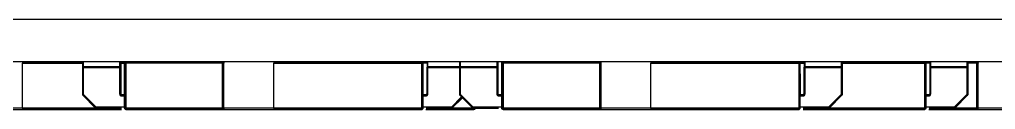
# Model space of a CAD drawing. Header units: millimetres. Extents: x 172 to 597, y 625 to 806.
# Drawn here: x 292.78 to 329.76, y 625.36 to 628.76 of the extents above; entities that cross this region are included whole.
import ezdxf

# ---------------------------------------------------------------- set-up
doc = ezdxf.new("R2010")
doc.units = ezdxf.units.MM

msp = doc.modelspace()

# ---------------------------------------------------------------- linework, layer by layer
at = {"color": 7, "linetype": 'Continuous', "lineweight": 25}
for p, q in [((520.623, 628.762), (175.961, 628.762)), ((520.623, 627.162), (175.961, 627.162)), ((295.164, 627.162), (295.164, 627.102)), ((295.175, 626.965), (295.175, 627.162)), ((296.614, 627.162), (296.614, 627.102)), ((296.614, 627.162), (296.614, 626.905)), ((296.813, 627.147), (300.474, 627.147)), ((302.414, 627.147), (308.014, 627.147)), ((308.049, 627.147), (308.05, 627.147)), ((308.214, 627.162), (308.214, 627.102)), ((308.226, 627.162), (308.226, 626.965)), ((309.463, 626.965), (309.463, 627.162)), ((310.901, 627.162), (310.901, 627.102)), ((310.901, 627.162), (310.901, 626.905)), ((311.101, 627.147), (314.762, 627.147)), ((316.701, 627.147), (322.301, 627.147)), ((322.337, 627.147), (322.337, 627.147)), ((322.502, 627.162), (322.502, 627.102)), ((322.513, 627.162), (322.513, 626.965)), ((323.952, 627.162), (323.952, 627.102)), ((327.099, 627.147), (327.1, 627.147)), ((327.264, 627.162), (327.264, 627.102)), ((327.276, 627.162), (327.276, 626.965)), ((328.714, 627.162), (328.714, 627.102)), ((292.889, 625.412), (292.889, 627.112)), ((295.164, 626.945), (295.175, 626.945)), ((295.164, 626.945), (295.164, 625.912)), ((295.175, 626.945), (295.204, 626.945)), ((295.175, 626.945), (295.175, 625.916)), ((296.574, 626.973), (295.204, 626.973)), ((296.574, 626.96), (295.204, 626.96)), ((295.204, 626.945), (296.574, 626.945)), ((295.204, 625.928), (295.204, 626.945)), ((296.574, 626.945), (296.574, 625.952)), ((296.574, 626.945), (296.602, 626.945)), ((296.602, 626.945), (296.614, 626.945)), ((296.602, 625.952), (296.602, 626.945)), ((296.614, 627.102), (296.614, 627.102)), ((296.614, 627.008), (296.614, 627.102)), ((296.614, 627.102), (296.614, 627.102)), ((296.614, 627.061), (296.614, 626.923)), ((296.614, 625.952), (296.614, 626.945)), ((296.614, 625.912), (296.614, 626.91)), ((296.614, 626.905), (296.614, 625.912)), ((296.614, 626.895), (296.614, 625.941)), ((296.764, 625.412), (296.764, 627.112)), ((296.778, 625.412), (296.778, 627.112)), ((300.474, 627.112), (296.813, 627.112)), ((296.813, 627.112), (296.813, 625.412)), ((300.474, 625.412), (300.474, 627.112)), ((300.509, 625.412), (300.509, 627.112)), ((302.414, 625.412), (302.414, 627.112)), ((302.414, 627.112), (308.014, 627.112)), ((308.014, 627.112), (308.014, 625.412)), ((308.049, 627.112), (308.049, 625.412)), ((308.064, 627.112), (308.064, 625.412)), ((308.065, 627.112), (308.064, 627.112)), ((308.065, 625.912), (308.065, 627.112)), ((308.214, 626.945), (308.226, 626.945)), ((308.214, 626.945), (308.214, 625.952)), ((308.226, 626.945), (308.226, 625.952)), ((308.226, 626.945), (308.254, 626.945)), ((308.254, 625.952), (308.254, 626.945)), ((309.451, 626.945), (309.463, 626.945)), ((309.451, 626.945), (309.451, 625.912)), ((309.463, 626.945), (309.463, 625.916)), ((309.463, 626.945), (309.491, 626.945)), ((310.861, 626.973), (309.491, 626.973)), ((310.861, 626.96), (309.491, 626.96)), ((309.491, 626.945), (310.861, 626.945)), ((309.491, 625.928), (309.491, 626.945)), ((310.861, 626.945), (310.861, 625.952)), ((310.861, 626.945), (310.889, 626.945)), ((310.889, 626.945), (310.901, 626.945)), ((310.889, 625.952), (310.889, 626.945)), ((310.901, 627.102), (310.901, 627.102)), ((310.901, 627.008), (310.901, 627.102)), ((310.901, 627.102), (310.901, 627.102)), ((310.901, 627.061), (310.901, 626.923)), ((310.901, 625.952), (310.901, 626.945)), ((310.901, 625.912), (310.901, 626.91)), ((310.901, 626.905), (310.901, 625.912)), ((310.901, 626.895), (310.901, 625.941)), ((311.051, 625.412), (311.051, 627.112)), ((311.066, 625.412), (311.066, 627.112)), ((314.762, 627.112), (311.101, 627.112)), ((311.101, 627.112), (311.101, 625.412)), ((314.762, 625.412), (314.762, 627.112)), ((314.797, 625.412), (314.797, 627.112)), ((316.701, 625.412), (316.701, 627.112)), ((316.701, 627.112), (322.301, 627.112)), ((322.301, 627.112), (322.301, 625.412)), ((322.337, 627.112), (322.337, 625.412)), ((322.351, 627.112), (322.351, 625.412)), ((322.352, 627.112), (322.351, 627.112)), ((322.352, 625.912), (322.352, 627.112)), ((322.502, 626.945), (322.513, 626.945)), ((322.502, 626.945), (322.502, 625.952)), ((322.513, 626.945), (322.542, 626.945)), ((322.513, 626.945), (322.513, 625.952)), ((323.912, 626.973), (322.542, 626.973)), ((323.912, 626.96), (322.542, 626.96)), ((322.542, 626.945), (323.912, 626.945)), ((322.542, 625.952), (322.542, 626.945)), ((323.912, 626.945), (323.94, 626.945)), ((323.912, 626.945), (323.912, 625.928)), ((323.94, 626.945), (323.952, 626.945)), ((323.94, 626.945), (323.94, 625.928)), ((323.952, 627.102), (323.952, 627.102)), ((323.952, 627.102), (323.952, 626.928)), ((323.952, 627.102), (323.952, 627.099)), ((323.952, 627.102), (323.952, 627.102)), ((323.952, 626.952), (323.952, 627.078)), ((323.952, 625.928), (323.952, 626.945)), ((323.952, 626.945), (323.952, 625.912)), ((323.952, 626.928), (323.952, 625.928)), ((323.952, 625.912), (323.952, 626.895)), ((327.064, 627.112), (327.064, 625.412)), ((327.099, 627.112), (327.099, 625.412)), ((327.114, 627.112), (327.114, 625.412)), ((327.115, 627.112), (327.114, 627.112)), ((327.115, 625.912), (327.115, 627.112)), ((327.264, 626.945), (327.276, 626.945)), ((327.264, 626.945), (327.264, 625.952)), ((327.276, 626.945), (327.276, 625.952)), ((327.276, 626.945), (327.304, 626.945)), ((328.674, 626.973), (327.304, 626.973)), ((328.674, 626.96), (327.304, 626.96)), ((327.304, 626.945), (328.674, 626.945)), ((327.304, 625.952), (327.304, 626.945)), ((328.674, 626.945), (328.702, 626.945)), ((328.674, 626.945), (328.674, 625.928)), ((328.702, 626.945), (328.714, 626.945)), ((328.702, 626.945), (328.702, 625.928)), ((328.714, 627.102), (328.714, 627.102)), ((328.714, 627.102), (328.714, 626.928)), ((328.714, 627.102), (328.714, 627.099)), ((328.714, 627.102), (328.714, 627.102)), ((328.714, 626.952), (328.714, 627.078)), ((328.714, 625.928), (328.714, 626.945)), ((328.714, 626.945), (328.714, 625.912)), ((328.714, 626.928), (328.714, 625.928)), ((328.714, 625.912), (328.714, 626.895)), ((329.049, 625.412), (329.049, 627.112)), ((329.084, 625.412), (329.084, 627.112)), ((308.064, 626.712), (308.064, 626.712)), ((308.064, 625.412), (308.064, 626.712)), ((308.064, 626.712), (308.064, 625.912)), ((322.352, 626.712), (322.352, 626.712)), ((322.352, 625.412), (322.352, 626.712)), ((322.352, 626.712), (322.352, 625.912)), ((327.114, 626.712), (327.114, 626.712)), ((327.114, 625.412), (327.114, 626.712)), ((327.114, 626.712), (327.114, 625.912)), ((295.164, 625.912), (295.664, 625.412)), ((295.669, 625.423), (295.175, 625.916)), ((295.68, 625.452), (295.204, 625.928)), ((296.574, 625.952), (296.602, 625.952)), ((296.602, 625.952), (296.614, 625.952)), ((296.614, 625.952), (296.614, 625.952)), ((296.625, 625.923), (296.625, 625.923)), ((296.764, 625.912), (296.654, 625.912)), ((308.174, 625.912), (308.064, 625.912)), ((308.174, 625.912), (308.174, 625.912)), ((308.214, 625.952), (308.226, 625.952)), ((308.226, 625.952), (308.254, 625.952)), ((309.164, 625.412), (309.558, 625.805)), ((309.558, 625.805), (309.164, 625.412)), ((309.176, 625.423), (309.558, 625.805)), ((309.558, 625.805), (309.176, 625.423)), ((309.451, 625.912), (309.951, 625.412)), ((309.956, 625.423), (309.463, 625.916)), ((309.968, 625.452), (309.491, 625.928)), ((310.861, 625.952), (310.889, 625.952)), ((310.889, 625.952), (310.901, 625.952)), ((310.901, 625.952), (310.901, 625.952)), ((310.913, 625.923), (310.913, 625.923)), ((311.051, 625.912), (310.941, 625.912)), ((322.462, 625.912), (322.352, 625.912)), ((322.462, 625.912), (322.462, 625.912)), ((322.502, 625.952), (322.513, 625.952)), ((322.513, 625.952), (322.542, 625.952)), ((323.912, 625.928), (323.435, 625.452)), ((323.452, 625.412), (323.952, 625.912)), ((323.952, 625.912), (323.452, 625.412)), ((323.932, 625.908), (323.455, 625.432)), ((323.463, 625.423), (323.94, 625.9)), ((323.94, 625.9), (323.463, 625.423)), ((323.94, 625.928), (323.912, 625.928)), ((323.952, 625.928), (323.94, 625.928)), ((323.94, 625.9), (323.94, 625.9)), ((323.949, 625.913), (323.949, 625.913)), ((323.952, 625.928), (323.952, 625.928)), ((323.952, 625.912), (323.952, 625.912)), ((327.224, 625.912), (327.114, 625.912)), ((327.224, 625.912), (327.224, 625.912)), ((327.264, 625.952), (327.276, 625.952)), ((327.276, 625.952), (327.304, 625.952)), ((328.674, 625.928), (328.198, 625.452)), ((328.214, 625.412), (328.714, 625.912)), ((328.714, 625.912), (328.214, 625.412)), ((328.694, 625.908), (328.218, 625.432)), ((328.226, 625.423), (328.702, 625.9)), ((328.702, 625.9), (328.226, 625.423)), ((328.702, 625.928), (328.674, 625.928)), ((328.714, 625.928), (328.702, 625.928)), ((328.702, 625.9), (328.702, 625.9)), ((328.711, 625.913), (328.711, 625.913)), ((328.714, 625.928), (328.714, 625.928)), ((328.714, 625.912), (328.714, 625.912)), ((292.889, 625.362), (296.648, 625.362)), ((295.664, 625.412), (296.638, 625.412)), ((300.474, 625.412), (296.813, 625.412)), ((296.813, 625.376), (300.474, 625.376)), ((296.813, 625.362), (300.474, 625.362)), ((308.014, 625.412), (302.414, 625.412)), ((308.014, 625.376), (302.414, 625.376)), ((302.414, 625.362), (308.014, 625.362)), ((308.18, 625.362), (309.999, 625.362)), ((308.189, 625.412), (309.148, 625.412)), ((309.148, 625.412), (309.148, 625.412)), ((309.148, 625.412), (309.164, 625.412)), ((309.163, 625.415), (309.163, 625.415)), ((309.164, 625.412), (309.163, 625.415)), ((309.164, 625.412), (309.164, 625.412)), ((309.176, 625.423), (309.176, 625.423)), ((309.951, 625.412), (310.926, 625.412)), ((314.762, 625.412), (311.101, 625.412)), ((311.101, 625.376), (314.762, 625.376)), ((311.101, 625.362), (314.762, 625.362)), ((322.301, 625.412), (316.701, 625.412)), ((322.301, 625.376), (316.701, 625.376)), ((316.701, 625.362), (322.301, 625.362)), ((322.467, 625.362), (327.064, 625.362)), ((322.477, 625.412), (323.435, 625.412)), ((323.435, 625.412), (323.435, 625.412)), ((323.435, 625.412), (323.452, 625.412)), ((323.45, 625.415), (323.45, 625.415)), ((323.452, 625.412), (323.451, 625.415)), ((323.452, 625.412), (323.452, 625.412)), ((323.463, 625.423), (323.463, 625.423)), ((327.23, 625.362), (329.049, 625.362)), ((327.239, 625.412), (328.198, 625.412)), ((328.198, 625.412), (328.198, 625.412)), ((328.198, 625.412), (328.214, 625.412)), ((328.213, 625.415), (328.213, 625.415)), ((328.214, 625.412), (328.213, 625.415)), ((328.214, 625.412), (328.214, 625.412)), ((328.226, 625.423), (328.226, 625.423))]:
    msp.add_line(p, q, dxfattribs=at)
at = {"color": 8, "linetype": 'Continuous', "lineweight": 25}
for p, q in [((292.889, 627.147), (295.164, 627.147)), ((295.204, 626.973), (295.204, 627.162)), ((296.574, 627.162), (296.574, 626.973)), ((296.602, 626.965), (296.602, 627.162)), ((296.614, 626.945), (296.614, 627.162)), ((296.614, 627.102), (296.614, 627.162)), ((296.614, 627.147), (296.778, 627.147)), ((308.049, 627.147), (308.214, 627.147)), ((308.254, 626.973), (308.254, 627.162)), ((309.491, 626.973), (309.491, 627.162)), ((310.861, 627.162), (310.861, 626.973)), ((310.889, 626.965), (310.889, 627.162)), ((310.901, 626.945), (310.901, 627.162)), ((310.901, 627.102), (310.901, 627.162)), ((322.337, 627.147), (322.502, 627.147)), ((322.542, 626.973), (322.542, 627.162)), ((323.912, 627.162), (323.912, 626.973)), ((323.94, 627.162), (323.94, 626.965)), ((323.952, 626.945), (323.952, 627.162)), ((323.952, 627.102), (323.952, 627.162)), ((323.952, 627.162), (323.952, 626.945)), ((323.952, 627.147), (327.064, 627.147)), ((327.099, 627.147), (327.264, 627.147)), ((327.304, 626.973), (327.304, 627.162)), ((328.674, 627.162), (328.674, 626.973)), ((328.702, 627.162), (328.702, 626.965)), ((328.714, 626.945), (328.714, 627.162)), ((328.714, 627.102), (328.714, 627.162)), ((328.714, 627.162), (328.714, 626.945)), ((328.714, 627.147), (329.049, 627.147)), ((292.889, 627.112), (295.164, 627.112)), ((296.614, 627.112), (296.764, 627.112)), ((308.214, 627.112), (308.065, 627.112)), ((309.463, 626.973), (308.254, 626.973)), ((309.463, 626.96), (308.254, 626.96)), ((308.254, 626.945), (309.451, 626.945)), ((322.352, 627.112), (322.502, 627.112)), ((323.952, 627.112), (327.064, 627.112)), ((323.952, 627.102), (323.952, 627.102)), ((323.952, 626.895), (323.952, 626.895)), ((327.264, 627.112), (327.115, 627.112)), ((329.049, 627.112), (328.714, 627.112)), ((328.714, 627.102), (328.714, 627.102)), ((328.714, 627.099), (328.714, 627.102)), ((328.714, 626.895), (328.714, 626.895)), ((296.764, 625.9), (296.654, 625.9)), ((296.654, 625.872), (296.764, 625.872)), ((308.174, 625.9), (308.064, 625.9)), ((308.064, 625.872), (308.174, 625.872)), ((309.529, 625.833), (309.148, 625.452)), ((309.549, 625.813), (309.168, 625.432)), ((311.051, 625.9), (310.941, 625.9)), ((310.941, 625.872), (311.051, 625.872)), ((322.462, 625.9), (322.352, 625.9)), ((322.352, 625.872), (322.462, 625.872)), ((327.224, 625.9), (327.114, 625.9)), ((327.114, 625.872), (327.224, 625.872)), ((295.663, 625.412), (292.889, 625.412)), ((296.643, 625.376), (292.889, 625.376)), ((295.669, 625.423), (296.639, 625.423)), ((296.764, 625.452), (295.68, 625.452)), ((309.148, 625.452), (308.064, 625.452)), ((308.185, 625.376), (309.999, 625.376)), ((309.148, 625.423), (308.189, 625.423)), ((309.951, 625.412), (309.165, 625.412)), ((309.956, 625.423), (310.926, 625.423)), ((311.051, 625.452), (309.968, 625.452)), ((323.435, 625.452), (322.352, 625.452)), ((327.064, 625.376), (322.472, 625.376)), ((323.435, 625.423), (322.476, 625.423)), ((327.064, 625.412), (323.452, 625.412)), ((328.198, 625.452), (327.114, 625.452)), ((327.235, 625.376), (329.049, 625.376)), ((328.198, 625.423), (327.239, 625.423)), ((329.049, 625.412), (328.215, 625.412))]:
    msp.add_line(p, q, dxfattribs=at)
at = {"color": 7, "linetype": 'Continuous', "lineweight": 25, "flags": 128}
for points in [[(296.813, 627.112), (296.809, 627.116), (296.805, 627.12), (296.801, 627.124), (296.797, 627.128), (296.794, 627.132), (296.79, 627.135), (296.787, 627.138), (296.785, 627.141)], [(308.014, 627.112), (308.018, 627.116), (308.022, 627.12), (308.026, 627.124), (308.03, 627.128), (308.034, 627.132), (308.037, 627.135), (308.04, 627.138), (308.043, 627.141)], [(311.101, 627.112), (311.097, 627.116), (311.093, 627.12), (311.089, 627.124), (311.085, 627.128), (311.081, 627.132), (311.078, 627.135), (311.075, 627.138), (311.072, 627.141)], [(322.301, 627.112), (322.306, 627.116), (322.31, 627.12), (322.314, 627.124), (322.318, 627.128), (322.321, 627.132), (322.325, 627.135), (322.328, 627.138), (322.33, 627.141)], [(327.064, 627.112), (327.068, 627.116), (327.072, 627.12), (327.076, 627.124), (327.08, 627.128), (327.084, 627.132), (327.087, 627.135), (327.09, 627.138), (327.093, 627.141)], [(295.204, 626.96), (295.204, 626.962), (295.204, 626.964), (295.204, 626.966), (295.204, 626.967), (295.204, 626.969), (295.204, 626.97), (295.204, 626.972), (295.204, 626.973)], [(295.204, 626.945), (295.204, 626.947), (295.204, 626.949), (295.204, 626.951), (295.204, 626.953), (295.204, 626.955), (295.204, 626.957), (295.204, 626.959), (295.204, 626.96)], [(296.574, 626.973), (296.574, 626.972), (296.574, 626.97), (296.574, 626.969), (296.574, 626.967), (296.574, 626.966), (296.574, 626.964), (296.574, 626.962), (296.574, 626.96)], [(296.574, 626.96), (296.574, 626.959), (296.574, 626.957), (296.574, 626.955), (296.574, 626.953), (296.574, 626.951), (296.574, 626.949), (296.574, 626.947), (296.574, 626.945)], [(296.614, 626.923), (296.614, 626.922), (296.614, 626.92), (296.614, 626.919), (296.614, 626.917), (296.614, 626.916), (296.614, 626.914), (296.614, 626.912), (296.614, 626.91)], [(296.614, 626.91), (296.614, 626.909), (296.614, 626.907), (296.614, 626.905), (296.614, 626.903), (296.614, 626.901), (296.614, 626.899), (296.614, 626.897), (296.614, 626.895)], [(300.524, 625.412), (300.524, 626.364), (300.524, 627.112)], [(308.254, 626.96), (308.254, 626.962), (308.254, 626.964), (308.254, 626.966), (308.254, 626.967), (308.254, 626.969), (308.254, 626.97), (308.254, 626.972), (308.254, 626.973)], [(308.254, 626.945), (308.254, 626.947), (308.254, 626.949), (308.254, 626.951), (308.254, 626.953), (308.254, 626.955), (308.254, 626.957), (308.254, 626.959), (308.254, 626.96)], [(309.491, 626.96), (309.491, 626.962), (309.491, 626.964), (309.491, 626.966), (309.491, 626.967), (309.491, 626.969), (309.491, 626.97), (309.491, 626.972), (309.491, 626.973)], [(309.491, 626.945), (309.491, 626.947), (309.491, 626.949), (309.491, 626.951), (309.491, 626.953), (309.491, 626.955), (309.491, 626.957), (309.491, 626.959), (309.491, 626.96)], [(310.861, 626.973), (310.861, 626.972), (310.861, 626.97), (310.861, 626.969), (310.861, 626.967), (310.861, 626.966), (310.861, 626.964), (310.861, 626.962), (310.861, 626.96)], [(310.861, 626.96), (310.861, 626.959), (310.861, 626.957), (310.861, 626.955), (310.861, 626.953), (310.861, 626.951), (310.861, 626.949), (310.861, 626.947), (310.861, 626.945)], [(310.901, 626.923), (310.901, 626.922), (310.901, 626.92), (310.901, 626.919), (310.901, 626.917), (310.901, 626.916), (310.901, 626.914), (310.901, 626.912), (310.901, 626.91)], [(310.901, 626.91), (310.901, 626.909), (310.901, 626.907), (310.901, 626.905), (310.901, 626.903), (310.901, 626.901), (310.901, 626.899), (310.901, 626.897), (310.901, 626.895)], [(314.812, 625.412), (314.812, 626.364), (314.812, 627.112)], [(322.542, 626.96), (322.542, 626.962), (322.542, 626.964), (322.542, 626.966), (322.542, 626.967), (322.542, 626.969), (322.542, 626.97), (322.542, 626.972), (322.542, 626.973)], [(322.542, 626.945), (322.542, 626.947), (322.542, 626.949), (322.542, 626.951), (322.542, 626.953), (322.542, 626.955), (322.542, 626.957), (322.542, 626.959), (322.542, 626.96)], [(323.912, 626.973), (323.912, 626.972), (323.912, 626.97), (323.912, 626.969), (323.912, 626.967), (323.912, 626.966), (323.912, 626.964), (323.912, 626.962), (323.912, 626.96)], [(323.912, 626.96), (323.912, 626.959), (323.912, 626.957), (323.912, 626.955), (323.912, 626.953), (323.912, 626.951), (323.912, 626.949), (323.912, 626.947), (323.912, 626.945)], [(323.952, 626.895), (323.952, 626.903), (323.952, 626.911), (323.952, 626.918), (323.952, 626.926), (323.952, 626.933), (323.952, 626.94), (323.952, 626.946), (323.952, 626.952)], [(327.304, 626.96), (327.304, 626.962), (327.304, 626.964), (327.304, 626.966), (327.304, 626.967), (327.304, 626.969), (327.304, 626.97), (327.304, 626.972), (327.304, 626.973)], [(327.304, 626.945), (327.304, 626.947), (327.304, 626.949), (327.304, 626.951), (327.304, 626.953), (327.304, 626.955), (327.304, 626.957), (327.304, 626.959), (327.304, 626.96)], [(328.674, 626.973), (328.674, 626.972), (328.674, 626.97), (328.674, 626.969), (328.674, 626.967), (328.674, 626.966), (328.674, 626.964), (328.674, 626.962), (328.674, 626.96)], [(328.674, 626.96), (328.674, 626.959), (328.674, 626.957), (328.674, 626.955), (328.674, 626.953), (328.674, 626.951), (328.674, 626.949), (328.674, 626.947), (328.674, 626.945)], [(328.714, 626.895), (328.714, 626.903), (328.714, 626.911), (328.714, 626.918), (328.714, 626.926), (328.714, 626.933), (328.714, 626.94), (328.714, 626.946), (328.714, 626.952)], [(329.099, 625.412), (329.099, 626.364), (329.099, 627.112)], [(296.654, 625.9), (296.654, 625.897), (296.654, 625.894), (296.654, 625.891), (296.654, 625.887), (296.654, 625.883), (296.654, 625.879), (296.654, 625.876), (296.654, 625.872)], [(308.174, 625.872), (308.174, 625.876), (308.174, 625.879), (308.174, 625.883), (308.174, 625.887), (308.174, 625.891), (308.174, 625.894), (308.174, 625.897), (308.174, 625.9)], [(310.941, 625.9), (310.941, 625.897), (310.941, 625.894), (310.941, 625.891), (310.941, 625.887), (310.941, 625.883), (310.941, 625.879), (310.941, 625.876), (310.941, 625.872)], [(322.462, 625.872), (322.462, 625.876), (322.462, 625.879), (322.462, 625.883), (322.462, 625.887), (322.462, 625.891), (322.462, 625.894), (322.462, 625.897), (322.462, 625.9)], [(323.912, 625.928), (323.914, 625.925), (323.917, 625.923), (323.92, 625.92), (323.922, 625.917), (323.925, 625.915), (323.927, 625.913), (323.93, 625.91), (323.932, 625.908)], [(323.932, 625.908), (323.933, 625.906), (323.935, 625.905), (323.937, 625.903), (323.938, 625.902), (323.939, 625.901), (323.939, 625.9), (323.94, 625.9), (323.94, 625.9)], [(327.224, 625.872), (327.224, 625.876), (327.224, 625.879), (327.224, 625.883), (327.224, 625.887), (327.224, 625.891), (327.224, 625.894), (327.224, 625.897), (327.224, 625.9)], [(328.674, 625.928), (328.677, 625.925), (328.68, 625.923), (328.682, 625.92), (328.685, 625.917), (328.687, 625.915), (328.69, 625.913), (328.692, 625.91), (328.694, 625.908)], [(328.694, 625.908), (328.696, 625.906), (328.698, 625.905), (328.699, 625.903), (328.7, 625.902), (328.701, 625.901), (328.702, 625.9), (328.702, 625.9), (328.702, 625.9)], [(309.168, 625.432), (309.165, 625.434), (309.163, 625.436), (309.161, 625.438), (309.158, 625.441), (309.156, 625.443), (309.153, 625.446), (309.15, 625.449), (309.148, 625.452)], [(309.148, 625.452), (309.15, 625.447), (309.152, 625.442), (309.154, 625.437), (309.155, 625.433), (309.157, 625.429), (309.159, 625.425), (309.16, 625.422), (309.161, 625.419)], [(309.148, 625.452), (309.148, 625.448), (309.148, 625.444), (309.148, 625.44), (309.148, 625.436), (309.148, 625.433), (309.148, 625.429), (309.148, 625.426), (309.148, 625.423)], [(309.148, 625.423), (309.148, 625.422), (309.148, 625.421), (309.148, 625.42), (309.148, 625.419), (309.148, 625.418), (309.148, 625.417), (309.148, 625.417), (309.148, 625.416)], [(309.173, 625.426), (309.172, 625.427), (309.172, 625.427), (309.171, 625.428), (309.17, 625.429), (309.17, 625.429), (309.169, 625.43), (309.168, 625.431), (309.168, 625.432)], [(323.455, 625.432), (323.453, 625.434), (323.451, 625.436), (323.448, 625.438), (323.446, 625.441), (323.443, 625.443), (323.441, 625.446), (323.438, 625.449), (323.435, 625.452)], [(323.435, 625.452), (323.437, 625.447), (323.439, 625.442), (323.441, 625.437), (323.443, 625.433), (323.445, 625.429), (323.446, 625.425), (323.447, 625.422), (323.449, 625.419)], [(323.435, 625.452), (323.435, 625.448), (323.435, 625.444), (323.435, 625.44), (323.435, 625.436), (323.435, 625.433), (323.435, 625.429), (323.435, 625.426), (323.435, 625.423)], [(323.435, 625.423), (323.435, 625.422), (323.435, 625.421), (323.435, 625.42), (323.435, 625.419), (323.435, 625.418), (323.435, 625.417), (323.435, 625.417), (323.435, 625.416)], [(323.46, 625.426), (323.46, 625.427), (323.459, 625.427), (323.459, 625.428), (323.458, 625.429), (323.457, 625.429), (323.457, 625.43), (323.456, 625.431), (323.455, 625.432)], [(328.218, 625.432), (328.215, 625.434), (328.213, 625.436), (328.211, 625.438), (328.208, 625.441), (328.206, 625.443), (328.203, 625.446), (328.2, 625.449), (328.198, 625.452)], [(328.198, 625.452), (328.2, 625.447), (328.202, 625.442), (328.204, 625.437), (328.205, 625.433), (328.207, 625.429), (328.209, 625.425), (328.21, 625.422), (328.211, 625.419)], [(328.198, 625.452), (328.198, 625.448), (328.198, 625.444), (328.198, 625.44), (328.198, 625.436), (328.198, 625.433), (328.198, 625.429), (328.198, 625.426), (328.198, 625.423)], [(328.198, 625.423), (328.198, 625.422), (328.198, 625.421), (328.198, 625.42), (328.198, 625.419), (328.198, 625.418), (328.198, 625.417), (328.198, 625.417), (328.198, 625.416)], [(328.223, 625.426), (328.222, 625.427), (328.222, 625.427), (328.221, 625.428), (328.22, 625.429), (328.22, 625.429), (328.219, 625.43), (328.218, 625.431), (328.218, 625.432)]]:
    msp.add_lwpolyline(points, dxfattribs=at)
at = {"color": 8, "linetype": 'Continuous', "lineweight": 25, "flags": 128}
for points in [[(323.952, 627.098), (323.952, 627.098), (323.952, 627.102)], [(323.952, 627.078), (323.952, 627.075), (323.952, 627.075)], [(323.952, 626.948), (323.952, 626.949), (323.952, 626.952)], [(328.714, 627.098), (328.714, 627.098), (328.714, 627.102)], [(328.714, 627.078), (328.714, 627.075), (328.714, 627.075)], [(328.714, 626.948), (328.714, 626.949), (328.714, 626.952)]]:
    msp.add_lwpolyline(points, dxfattribs=at)
at = {"color": 7, "linetype": 'Continuous', "lineweight": 25}
for centre, radius, start, end in [((296.825, 627.1), 0.0572, 134.5101, 167.9429), ((302.814, 633.172), 8.528, 224.9463, 225.0079), ((296.825, 627.1), 0.0572, 102.0479, 135.4944), ((300.475, 627.081), 0.0659, 64.7745, 90.4684), ((300.486, 627.143), 0.0174, 351.691, 51.8998), ((300.42, 627.143), 0.0823, 337.3976, 357.8999), ((308.002, 627.1), 0.0573, 44.5098, 77.9376), ((308.003, 627.1), 0.0572, 12.0531, 45.4946), ((311.112, 627.1), 0.0572, 134.5101, 167.9429), ((317.102, 633.172), 8.528, 224.9463, 225.0079), ((311.113, 627.1), 0.0572, 102.0479, 135.4944), ((314.762, 627.081), 0.0659, 64.7745, 90.4684), ((314.773, 627.143), 0.0174, 351.691, 51.8998), ((314.708, 627.143), 0.0823, 337.3976, 357.8999), ((322.289, 627.1), 0.0573, 44.5098, 77.9376), ((322.29, 627.1), 0.0572, 12.0531, 45.4946), ((327.052, 627.1), 0.0573, 44.5098, 77.9376), ((327.053, 627.1), 0.0572, 12.0531, 45.4946), ((329.05, 627.081), 0.0659, 64.7745, 90.4684), ((329.061, 627.143), 0.0174, 351.691, 51.8998), ((328.995, 627.143), 0.0823, 337.3976, 357.8999), ((295.189, 626.944), 0.025, 122.0784, 177.2146), ((295.203, 626.924), 0.0495, 88.9984, 123.6531), ((296.575, 626.924), 0.0495, 56.3519, 90.9999), ((296.589, 626.944), 0.0251, 2.8088, 57.9289), ((308.239, 626.944), 0.025, 122.0784, 177.2146), ((308.253, 626.924), 0.0495, 88.9984, 123.6531), ((309.476, 626.944), 0.025, 122.0784, 177.2146), ((309.49, 626.924), 0.0495, 88.9984, 123.6531), ((310.862, 626.924), 0.0495, 56.3519, 90.9999), ((310.876, 626.944), 0.0251, 2.8088, 57.9289), ((322.527, 626.944), 0.025, 122.0784, 177.2146), ((322.541, 626.924), 0.0495, 88.9984, 123.6531), ((323.912, 626.924), 0.0495, 56.3519, 90.9999), ((323.927, 626.944), 0.0251, 2.8088, 57.9289), ((304.668, 627.082), 19.284, 359.99, 0.0596), ((327.289, 626.944), 0.025, 122.0784, 177.2146), ((327.303, 626.924), 0.0495, 88.9984, 123.6531), ((328.675, 626.924), 0.0495, 56.3519, 90.9999), ((328.689, 626.944), 0.0251, 2.8088, 57.9289), ((309.43, 627.082), 19.284, 359.99, 0.0596), ((296.654, 625.952), 0.08, 180, 270), ((296.654, 625.952), 0.04, 180, 225), ((296.654, 625.952), 0.04, 180, 225), ((296.654, 625.952), 0.04, 225, 270), ((296.654, 625.952), 0.04, 225, 270), ((306.296, 625.902), 9.642, 179.9404, 180.01), ((308.174, 625.952), 0.08, 270, 0), ((308.174, 625.952), 0.04, 270, 315), ((317.816, 625.902), 9.642, 179.9404, 180.01), ((308.174, 625.952), 0.04, 315, 0), ((310.941, 625.952), 0.08, 180, 270), ((310.941, 625.952), 0.04, 180, 225), ((310.941, 625.952), 0.04, 180, 225), ((310.941, 625.952), 0.04, 225, 270), ((310.941, 625.952), 0.04, 225, 270), ((320.583, 625.902), 9.642, 179.9404, 180.01), ((322.462, 625.952), 0.08, 270, 0), ((322.462, 625.952), 0.04, 270, 315), ((332.104, 625.902), 9.642, 179.9404, 180.01), ((322.462, 625.952), 0.04, 315, 0), ((323.912, 625.928), 0.04, 315, 337.5), ((323.912, 625.928), 0.04, 315, 337.5), ((323.912, 625.928), 0.04, 337.5, 0), ((323.912, 625.928), 0.04, 337.5, 0), ((327.224, 625.952), 0.08, 270, 0), ((327.224, 625.952), 0.04, 270, 315), ((336.866, 625.902), 9.642, 179.9404, 180.01), ((327.224, 625.952), 0.04, 315, 0), ((328.674, 625.928), 0.04, 315, 337.5), ((328.674, 625.928), 0.04, 315, 337.5), ((328.674, 625.928), 0.04, 337.5, 0), ((328.674, 625.928), 0.04, 337.5, 0), ((296.797, 625.414), 0.0339, 184.4034, 247.9953), ((296.801, 625.38), 0.0167, 171.5281, 233.1122), ((296.866, 625.38), 0.0813, 156.8233, 177.7827), ((296.813, 625.441), 0.0651, 244.1889, 270.4772), ((300.475, 625.443), 0.0659, 269.5316, 295.2255), ((300.42, 625.38), 0.0825, 2.1142, 22.6812), ((300.486, 625.381), 0.0174, 308.1093, 8.3068), ((308.014, 625.441), 0.0651, 269.5238, 295.8081), ((307.961, 625.38), 0.0817, 2.2627, 23.3367), ((308.026, 625.38), 0.0167, 306.9008, 8.5022), ((308.03, 625.414), 0.034, 292.0013, 355.5733), ((309.144, 625.461), 0.0449, 274.8087, 292.5479), ((311.271, 625.415), 2.123, 179.9865, 180.1005), ((309.148, 625.452), 0.04, 270, 292.5), ((309.148, 625.452), 0.04, 270, 292.5), ((309.144, 625.461), 0.0449, 292.4523, 310.1906), ((311.75, 626.491), 2.802, 202.4882, 202.5868), ((309.148, 625.452), 0.04, 292.5, 315), ((309.148, 625.452), 0.04, 292.5, 315), ((311.3, 627.553), 3.008, 224.9905, 225.071), ((310, 625.443), 0.0659, 269.5316, 295.2255), ((309.945, 625.38), 0.0825, 2.1142, 22.6812), ((310.011, 625.381), 0.0174, 308.1093, 8.3068), ((311.085, 625.414), 0.0339, 184.4034, 247.9953), ((311.153, 625.38), 0.0813, 156.8233, 177.7827), ((311.1, 625.441), 0.0651, 244.1889, 270.4772), ((311.089, 625.38), 0.0167, 171.5281, 233.1122), ((314.762, 625.443), 0.0659, 269.5316, 295.2255), ((314.708, 625.38), 0.0825, 2.1142, 22.6812), ((314.773, 625.381), 0.0174, 308.1093, 8.3068), ((322.302, 625.441), 0.0651, 269.5238, 295.8081), ((322.249, 625.38), 0.0817, 2.2627, 23.3367), ((322.314, 625.38), 0.0167, 306.9008, 8.5022), ((322.317, 625.414), 0.034, 292.0013, 355.5733), ((323.431, 625.461), 0.0449, 274.8087, 292.5479), ((325.558, 625.415), 2.123, 179.9865, 180.1005), ((323.435, 625.452), 0.04, 270, 292.5), ((323.435, 625.452), 0.04, 270, 292.5), ((323.431, 625.461), 0.0449, 292.4523, 310.1906), ((326.038, 626.491), 2.802, 202.4882, 202.5868), ((323.435, 625.452), 0.04, 292.5, 315), ((323.435, 625.452), 0.04, 292.5, 315), ((325.588, 627.553), 3.008, 224.9905, 225.071), ((327.064, 625.441), 0.0651, 269.5238, 295.8081), ((327.011, 625.38), 0.0817, 2.2627, 23.3367), ((327.076, 625.38), 0.0167, 306.9008, 8.5022), ((327.08, 625.414), 0.034, 292.0013, 355.5733), ((328.194, 625.461), 0.0449, 274.8087, 292.5479), ((330.321, 625.415), 2.123, 179.9865, 180.1005), ((328.198, 625.452), 0.04, 270, 292.5), ((328.198, 625.452), 0.04, 270, 292.5), ((328.194, 625.461), 0.0449, 292.4523, 310.1906), ((330.8, 626.491), 2.802, 202.4882, 202.5868), ((328.198, 625.452), 0.04, 292.5, 315), ((328.198, 625.452), 0.04, 292.5, 315), ((330.35, 627.553), 3.008, 224.9905, 225.071), ((329.05, 625.443), 0.0659, 269.5316, 295.2255), ((328.995, 625.38), 0.0825, 2.1142, 22.6812), ((329.061, 625.381), 0.0174, 308.1093, 8.3068)]:
    msp.add_arc(centre, radius, start, end, dxfattribs=at)
for points in [[(292.889, 627.147), (292.889, 627.145), (292.889, 627.14), (292.889, 627.131), (292.889, 627.121), (292.889, 627.115), (292.889, 627.112)], [(296.764, 627.112), (296.764, 627.115), (296.764, 627.121), (296.767, 627.131), (296.772, 627.14), (296.776, 627.145), (296.778, 627.147)], [(296.813, 627.147), (296.813, 627.145), (296.813, 627.14), (296.813, 627.131), (296.813, 627.121), (296.813, 627.115), (296.813, 627.112)], [(300.474, 627.112), (300.474, 627.115), (300.474, 627.121), (300.474, 627.131), (300.474, 627.139), (300.474, 627.144), (300.474, 627.147)], [(300.496, 627.156), (300.5, 627.154), (300.508, 627.149), (300.517, 627.138), (300.523, 627.126), (300.524, 627.116), (300.524, 627.112)], [(302.414, 627.147), (302.414, 627.145), (302.414, 627.14), (302.414, 627.131), (302.414, 627.121), (302.414, 627.115), (302.414, 627.112)], [(308.014, 627.112), (308.014, 627.115), (308.014, 627.121), (308.014, 627.131), (308.014, 627.14), (308.014, 627.145), (308.014, 627.147)], [(308.049, 627.147), (308.051, 627.145), (308.056, 627.14), (308.06, 627.131), (308.063, 627.121), (308.064, 627.115), (308.064, 627.112)], [(308.065, 627.112), (308.064, 627.115), (308.064, 627.121), (308.061, 627.131), (308.056, 627.14), (308.052, 627.145), (308.05, 627.147)], [(311.051, 627.112), (311.051, 627.115), (311.052, 627.121), (311.055, 627.131), (311.059, 627.14), (311.063, 627.145), (311.066, 627.147)], [(311.101, 627.147), (311.101, 627.145), (311.101, 627.14), (311.101, 627.131), (311.101, 627.121), (311.101, 627.115), (311.101, 627.112)], [(314.762, 627.112), (314.762, 627.115), (314.762, 627.121), (314.762, 627.131), (314.762, 627.139), (314.762, 627.144), (314.762, 627.147)], [(314.784, 627.156), (314.788, 627.154), (314.796, 627.149), (314.805, 627.138), (314.811, 627.126), (314.811, 627.116), (314.812, 627.112)], [(316.701, 627.147), (316.701, 627.145), (316.701, 627.14), (316.701, 627.131), (316.701, 627.121), (316.701, 627.115), (316.701, 627.112)], [(322.301, 627.112), (322.301, 627.115), (322.301, 627.121), (322.301, 627.131), (322.301, 627.14), (322.301, 627.145), (322.301, 627.147)], [(322.337, 627.147), (322.339, 627.145), (322.343, 627.14), (322.348, 627.131), (322.351, 627.121), (322.351, 627.115), (322.351, 627.112)], [(322.352, 627.112), (322.352, 627.115), (322.351, 627.121), (322.348, 627.131), (322.344, 627.14), (322.34, 627.145), (322.337, 627.147)], [(327.064, 627.112), (327.064, 627.115), (327.064, 627.121), (327.064, 627.131), (327.064, 627.14), (327.064, 627.145), (327.064, 627.147)], [(327.099, 627.147), (327.101, 627.145), (327.106, 627.14), (327.11, 627.131), (327.113, 627.121), (327.114, 627.115), (327.114, 627.112)], [(327.115, 627.112), (327.114, 627.115), (327.114, 627.121), (327.111, 627.131), (327.106, 627.14), (327.102, 627.145), (327.1, 627.147)], [(329.049, 627.112), (329.049, 627.115), (329.049, 627.121), (329.049, 627.131), (329.049, 627.139), (329.049, 627.144), (329.049, 627.147)], [(329.071, 627.156), (329.075, 627.154), (329.083, 627.149), (329.092, 627.138), (329.098, 627.126), (329.099, 627.116), (329.099, 627.112)], [(292.889, 625.412), (292.889, 625.408), (292.889, 625.402), (292.889, 625.392), (292.889, 625.384), (292.889, 625.379), (292.889, 625.376)], [(292.889, 625.376), (292.889, 625.374), (292.889, 625.37), (292.889, 625.365), (292.889, 625.362), (292.889, 625.362), (292.889, 625.362)], [(296.764, 625.412), (296.764, 625.412), (296.764, 625.412), (296.767, 625.412), (296.772, 625.412), (296.776, 625.412), (296.778, 625.412)], [(296.778, 625.376), (296.776, 625.379), (296.772, 625.384), (296.767, 625.392), (296.764, 625.402), (296.764, 625.408), (296.764, 625.412)], [(296.813, 625.412), (296.813, 625.408), (296.813, 625.402), (296.813, 625.392), (296.813, 625.384), (296.813, 625.379), (296.813, 625.376)], [(296.813, 625.376), (296.813, 625.374), (296.813, 625.37), (296.813, 625.365), (296.813, 625.362), (296.813, 625.362), (296.813, 625.362)], [(300.474, 625.377), (300.474, 625.379), (300.474, 625.384), (300.474, 625.393), (300.474, 625.402), (300.474, 625.408), (300.474, 625.412)], [(300.474, 625.362), (300.474, 625.362), (300.474, 625.362), (300.474, 625.365), (300.474, 625.37), (300.474, 625.374), (300.474, 625.377)], [(300.524, 625.412), (300.524, 625.412), (300.523, 625.412), (300.52, 625.412), (300.516, 625.412), (300.511, 625.412), (300.509, 625.412)], [(302.414, 625.412), (302.414, 625.408), (302.414, 625.402), (302.414, 625.392), (302.414, 625.384), (302.414, 625.379), (302.414, 625.376)], [(302.414, 625.376), (302.414, 625.374), (302.414, 625.37), (302.414, 625.365), (302.414, 625.362), (302.414, 625.362), (302.414, 625.362)], [(308.014, 625.376), (308.014, 625.379), (308.014, 625.384), (308.014, 625.392), (308.014, 625.402), (308.014, 625.408), (308.014, 625.412)], [(308.014, 625.362), (308.014, 625.362), (308.014, 625.362), (308.014, 625.365), (308.014, 625.37), (308.014, 625.374), (308.014, 625.376)], [(308.064, 625.412), (308.064, 625.412), (308.063, 625.412), (308.06, 625.412), (308.056, 625.412), (308.051, 625.412), (308.049, 625.412)], [(308.064, 625.412), (308.064, 625.408), (308.063, 625.402), (308.06, 625.392), (308.056, 625.384), (308.051, 625.379), (308.049, 625.376)], [(308.049, 625.376), (308.052, 625.379), (308.056, 625.384), (308.061, 625.392), (308.064, 625.402), (308.064, 625.408), (308.064, 625.412)], [(309.999, 625.362), (309.999, 625.362), (309.999, 625.362), (309.999, 625.365), (309.999, 625.37), (309.999, 625.374), (309.999, 625.377)], [(311.051, 625.412), (311.051, 625.412), (311.052, 625.412), (311.055, 625.412), (311.059, 625.412), (311.063, 625.412), (311.066, 625.412)], [(311.066, 625.376), (311.063, 625.379), (311.059, 625.384), (311.055, 625.392), (311.052, 625.402), (311.051, 625.408), (311.051, 625.412)], [(311.101, 625.412), (311.101, 625.408), (311.101, 625.402), (311.101, 625.392), (311.101, 625.384), (311.101, 625.379), (311.101, 625.376)], [(311.101, 625.376), (311.101, 625.374), (311.101, 625.37), (311.101, 625.365), (311.101, 625.362), (311.101, 625.362), (311.101, 625.362)], [(314.762, 625.377), (314.762, 625.379), (314.762, 625.384), (314.762, 625.393), (314.762, 625.402), (314.762, 625.408), (314.762, 625.412)], [(314.762, 625.362), (314.762, 625.362), (314.762, 625.362), (314.762, 625.365), (314.762, 625.37), (314.762, 625.374), (314.762, 625.377)], [(314.812, 625.412), (314.811, 625.412), (314.811, 625.412), (314.808, 625.412), (314.803, 625.412), (314.799, 625.412), (314.797, 625.412)], [(316.701, 625.412), (316.701, 625.408), (316.701, 625.402), (316.701, 625.392), (316.701, 625.384), (316.701, 625.379), (316.701, 625.376)], [(316.701, 625.376), (316.701, 625.374), (316.701, 625.37), (316.701, 625.365), (316.701, 625.362), (316.701, 625.362), (316.701, 625.362)], [(322.301, 625.376), (322.301, 625.379), (322.301, 625.384), (322.301, 625.392), (322.301, 625.402), (322.301, 625.408), (322.301, 625.412)], [(322.301, 625.362), (322.301, 625.362), (322.301, 625.362), (322.301, 625.365), (322.301, 625.37), (322.301, 625.374), (322.301, 625.376)], [(322.351, 625.412), (322.351, 625.412), (322.351, 625.412), (322.348, 625.412), (322.343, 625.412), (322.339, 625.412), (322.337, 625.412)], [(322.351, 625.412), (322.351, 625.408), (322.351, 625.402), (322.348, 625.392), (322.343, 625.384), (322.339, 625.379), (322.337, 625.376)], [(322.337, 625.376), (322.339, 625.379), (322.343, 625.384), (322.348, 625.392), (322.351, 625.402), (322.351, 625.408), (322.352, 625.412)], [(327.064, 625.376), (327.064, 625.379), (327.064, 625.384), (327.064, 625.392), (327.064, 625.402), (327.064, 625.408), (327.064, 625.412)], [(327.064, 625.362), (327.064, 625.362), (327.064, 625.362), (327.064, 625.365), (327.064, 625.37), (327.064, 625.374), (327.064, 625.376)], [(327.114, 625.412), (327.114, 625.412), (327.113, 625.412), (327.11, 625.412), (327.106, 625.412), (327.101, 625.412), (327.099, 625.412)], [(327.114, 625.412), (327.114, 625.408), (327.113, 625.402), (327.11, 625.392), (327.106, 625.384), (327.101, 625.379), (327.099, 625.376)], [(327.099, 625.376), (327.102, 625.379), (327.106, 625.384), (327.111, 625.392), (327.114, 625.402), (327.114, 625.408), (327.114, 625.412)], [(329.049, 625.377), (329.049, 625.379), (329.049, 625.384), (329.049, 625.393), (329.049, 625.402), (329.049, 625.408), (329.049, 625.412)], [(329.049, 625.362), (329.049, 625.362), (329.049, 625.362), (329.049, 625.365), (329.049, 625.37), (329.049, 625.374), (329.049, 625.377)], [(329.099, 625.412), (329.099, 625.412), (329.098, 625.412), (329.095, 625.412), (329.091, 625.412), (329.086, 625.412), (329.084, 625.412)]]:
    msp.add_open_spline(points, degree=3, dxfattribs=at)
for points, knots in [([(296.813, 627.162), (296.813, 627.161), (296.813, 627.161), (296.813, 627.158), (296.813, 627.156)], [0, 0, 0, 0, 0.55974, 1, 1, 1, 1]), ([(296.813, 627.156), (296.813, 627.155), (296.813, 627.152), (296.813, 627.149), (296.813, 627.147)], [0, 0, 0, 0, 0.559874, 1, 1, 1, 1]), ([(300.474, 627.162), (300.478, 627.161), (300.486, 627.161), (300.493, 627.158), (300.496, 627.156)], [0, 0, 0, 0, 0.559746, 1, 1, 1, 1]), ([(308.014, 627.156), (308.014, 627.158), (308.014, 627.161), (308.014, 627.161), (308.014, 627.162)], [0, 0, 0, 0, 0.55974, 1, 1, 1, 1]), ([(308.014, 627.147), (308.014, 627.149), (308.014, 627.153), (308.014, 627.155), (308.014, 627.156)], [0, 0, 0, 0, 0.559874, 1, 1, 1, 1]), ([(311.101, 627.162), (311.101, 627.161), (311.101, 627.161), (311.101, 627.158), (311.101, 627.156)], [0, 0, 0, 0, 0.55974, 1, 1, 1, 1]), ([(311.101, 627.156), (311.101, 627.155), (311.101, 627.152), (311.101, 627.149), (311.101, 627.147)], [0, 0, 0, 0, 0.559874, 1, 1, 1, 1]), ([(314.762, 627.162), (314.766, 627.161), (314.774, 627.161), (314.781, 627.158), (314.784, 627.156)], [0, 0, 0, 0, 0.559746, 1, 1, 1, 1]), ([(322.301, 627.156), (322.301, 627.158), (322.301, 627.161), (322.301, 627.161), (322.301, 627.162)], [0, 0, 0, 0, 0.55974, 1, 1, 1, 1]), ([(322.301, 627.147), (322.301, 627.149), (322.301, 627.153), (322.301, 627.155), (322.301, 627.156)], [0, 0, 0, 0, 0.559874, 1, 1, 1, 1]), ([(327.064, 627.156), (327.064, 627.158), (327.064, 627.161), (327.064, 627.161), (327.064, 627.162)], [0, 0, 0, 0, 0.55974, 1, 1, 1, 1]), ([(327.064, 627.147), (327.064, 627.149), (327.064, 627.153), (327.064, 627.155), (327.064, 627.156)], [0, 0, 0, 0, 0.559874, 1, 1, 1, 1]), ([(329.049, 627.162), (329.053, 627.161), (329.061, 627.161), (329.068, 627.158), (329.071, 627.156)], [0, 0, 0, 0, 0.559746, 1, 1, 1, 1]), ([(296.602, 627.073), (296.605, 627.077), (296.612, 627.086), (296.613, 627.096), (296.614, 627.102)], [0, 0, 0, 0, 0.389886, 1, 1, 1, 1]), ([(296.614, 627.102), (296.614, 627.097), (296.614, 627.089), (296.614, 627.076), (296.614, 627.065), (296.614, 627.061)], [0, 0, 0, 0, 0.542423, 0.792924, 1, 1, 1, 1]), ([(296.614, 626.91), (296.614, 626.917), (296.614, 626.933), (296.614, 626.967), (296.614, 626.991), (296.614, 627.008)], [0, 0, 0, 0, 0.201752, 0.44877, 1, 1, 1, 1]), ([(296.769, 627.112), (296.767, 627.112), (296.764, 627.112), (296.764, 627.112), (296.764, 627.112)], [0, 0, 0, 0, 0.55974, 1, 1, 1, 1]), ([(296.778, 627.112), (296.776, 627.112), (296.772, 627.112), (296.77, 627.112), (296.769, 627.112)], [0, 0, 0, 0, 0.5598737, 1, 1, 1, 1]), ([(300.496, 627.112), (300.492, 627.112), (300.485, 627.112), (300.478, 627.112), (300.474, 627.112)], [0, 0, 0, 0, 0.559741, 1, 1, 1, 1]), ([(300.509, 627.112), (300.507, 627.112), (300.503, 627.112), (300.498, 627.112), (300.496, 627.112)], [0, 0, 0, 0, 0.559883, 1, 1, 1, 1]), ([(308.059, 627.112), (308.057, 627.112), (308.054, 627.112), (308.051, 627.112), (308.049, 627.112)], [0, 0, 0, 0, 0.559874, 1, 1, 1, 1]), ([(308.064, 627.112), (308.064, 627.112), (308.063, 627.112), (308.06, 627.112), (308.059, 627.112)], [0, 0, 0, 0, 0.55974, 1, 1, 1, 1]), ([(310.889, 627.073), (310.892, 627.077), (310.9, 627.086), (310.901, 627.096), (310.901, 627.102)], [0, 0, 0, 0, 0.389886, 1, 1, 1, 1]), ([(310.901, 627.102), (310.901, 627.097), (310.901, 627.089), (310.901, 627.076), (310.901, 627.065), (310.901, 627.061)], [0, 0, 0, 0, 0.542423, 0.792924, 1, 1, 1, 1]), ([(310.901, 626.91), (310.901, 626.917), (310.901, 626.933), (310.901, 626.967), (310.901, 626.991), (310.901, 627.008)], [0, 0, 0, 0, 0.201752, 0.44877, 1, 1, 1, 1]), ([(311.056, 627.112), (311.055, 627.112), (311.052, 627.112), (311.051, 627.112), (311.051, 627.112)], [0, 0, 0, 0, 0.55974, 1, 1, 1, 1]), ([(311.066, 627.112), (311.064, 627.112), (311.06, 627.112), (311.057, 627.112), (311.056, 627.112)], [0, 0, 0, 0, 0.559874, 1, 1, 1, 1]), ([(314.784, 627.112), (314.78, 627.112), (314.773, 627.112), (314.765, 627.112), (314.762, 627.112)], [0, 0, 0, 0, 0.559741, 1, 1, 1, 1]), ([(314.797, 627.112), (314.794, 627.112), (314.791, 627.112), (314.786, 627.112), (314.784, 627.112)], [0, 0, 0, 0, 0.559883, 1, 1, 1, 1]), ([(322.346, 627.112), (322.345, 627.112), (322.342, 627.112), (322.338, 627.112), (322.337, 627.112)], [0, 0, 0, 0, 0.559874, 1, 1, 1, 1]), ([(322.351, 627.112), (322.351, 627.112), (322.351, 627.112), (322.347, 627.112), (322.346, 627.112)], [0, 0, 0, 0, 0.55974, 1, 1, 1, 1]), ([(327.109, 627.112), (327.107, 627.112), (327.104, 627.112), (327.101, 627.112), (327.099, 627.112)], [0, 0, 0, 0, 0.559874, 1, 1, 1, 1]), ([(327.114, 627.112), (327.114, 627.112), (327.113, 627.112), (327.11, 627.112), (327.109, 627.112)], [0, 0, 0, 0, 0.55974, 1, 1, 1, 1]), ([(329.071, 627.112), (329.067, 627.112), (329.06, 627.112), (329.053, 627.112), (329.049, 627.112)], [0, 0, 0, 0, 0.5597408, 1, 1, 1, 1]), ([(329.084, 627.112), (329.082, 627.112), (329.078, 627.112), (329.073, 627.112), (329.071, 627.112)], [0, 0, 0, 0, 0.559883, 1, 1, 1, 1]), ([(295.164, 625.912), (295.164, 625.912), (295.166, 625.912), (295.172, 625.915), (295.175, 625.916)], [0, 0, 0, 0, 0.554193, 1, 1, 1, 1]), ([(295.175, 625.916), (295.18, 625.918), (295.189, 625.922), (295.199, 625.926), (295.204, 625.928)], [0, 0, 0, 0, 0.55524, 1, 1, 1, 1]), ([(296.654, 625.872), (296.644, 625.881), (296.629, 625.896), (296.616, 625.92), (296.614, 625.934), (296.614, 625.941)], [0, 0, 0, 0, 0.504903, 0.750087, 1, 1, 1, 1]), ([(309.451, 625.912), (309.452, 625.912), (309.453, 625.912), (309.46, 625.915), (309.463, 625.916)], [0, 0, 0, 0, 0.554193, 1, 1, 1, 1]), ([(309.463, 625.916), (309.468, 625.918), (309.476, 625.922), (309.487, 625.926), (309.491, 625.928)], [0, 0, 0, 0, 0.55524, 1, 1, 1, 1]), ([(310.941, 625.872), (310.931, 625.881), (310.917, 625.896), (310.903, 625.92), (310.902, 625.934), (310.901, 625.941)], [0, 0, 0, 0, 0.504903, 0.750087, 1, 1, 1, 1]), ([(323.948, 625.913), (323.948, 625.913), (323.952, 625.912), (323.952, 625.912), (323.952, 625.912)], [0, 0, 0, 0, 0.210839, 1, 1, 1, 1]), ([(328.71, 625.913), (328.711, 625.913), (328.714, 625.912), (328.714, 625.912), (328.714, 625.912)], [0, 0, 0, 0, 0.210839, 1, 1, 1, 1]), ([(290.949, 625.362), (290.992, 625.362), (291.077, 625.362), (291.597, 625.362), (292.229, 625.362), (292.669, 625.362), (292.889, 625.362)], [0, 0, 0, 0, 0.279633, 0.559261, 0.779629, 1, 1, 1, 1]), ([(292.889, 625.412), (292.645, 625.412), (292.158, 625.412), (291.54, 625.412), (291.101, 625.412), (291.033, 625.412), (290.999, 625.412)], [0, 0, 0, 0, 0.25, 0.5, 0.75, 1, 1, 1, 1]), ([(295.669, 625.423), (295.667, 625.42), (295.664, 625.413), (295.664, 625.412), (295.664, 625.412)], [0, 0, 0, 0, 0.56529, 1, 1, 1, 1]), ([(295.68, 625.452), (295.678, 625.446), (295.673, 625.435), (295.67, 625.427), (295.669, 625.423)], [0, 0, 0, 0, 0.565249, 1, 1, 1, 1]), ([(296.778, 625.412), (296.78, 625.412), (296.784, 625.412), (296.789, 625.412), (296.791, 625.412)], [0, 0, 0, 0, 0.559874, 1, 1, 1, 1]), ([(296.791, 625.367), (296.789, 625.368), (296.784, 625.371), (296.78, 625.375), (296.778, 625.376)], [0, 0, 0, 0, 0.559874, 1, 1, 1, 1]), ([(296.791, 625.412), (296.795, 625.412), (296.802, 625.412), (296.81, 625.412), (296.813, 625.412)], [0, 0, 0, 0, 0.55974, 1, 1, 1, 1]), ([(296.813, 625.362), (296.809, 625.362), (296.801, 625.362), (296.794, 625.366), (296.791, 625.367)], [0, 0, 0, 0, 0.55974, 1, 1, 1, 1]), ([(300.496, 625.412), (300.493, 625.412), (300.486, 625.412), (300.478, 625.412), (300.474, 625.412)], [0, 0, 0, 0, 0.501901, 1, 1, 1, 1]), ([(300.496, 625.367), (300.492, 625.365), (300.485, 625.362), (300.478, 625.362), (300.474, 625.362)], [0, 0, 0, 0, 0.5597458, 1, 1, 1, 1]), ([(300.474, 625.362), (300.517, 625.362), (300.602, 625.362), (301.122, 625.362), (301.754, 625.362), (302.194, 625.362), (302.414, 625.362)], [0, 0, 0, 0, 0.279633, 0.559261, 0.779629, 1, 1, 1, 1]), ([(300.509, 625.412), (300.507, 625.412), (300.503, 625.412), (300.498, 625.412), (300.496, 625.412)], [0, 0, 0, 0, 0.590302, 1, 1, 1, 1]), ([(300.524, 625.412), (300.524, 625.407), (300.523, 625.398), (300.517, 625.385), (300.508, 625.374), (300.5, 625.369), (300.496, 625.367)], [0, 0, 0, 0, 0.25, 0.5, 0.75, 1, 1, 1, 1]), ([(302.414, 625.412), (302.17, 625.412), (301.683, 625.412), (301.065, 625.412), (300.626, 625.412), (300.558, 625.412), (300.524, 625.412)], [0, 0, 0, 0, 0.25, 0.5, 0.75, 1, 1, 1, 1]), ([(308.036, 625.412), (308.033, 625.412), (308.025, 625.412), (308.018, 625.412), (308.014, 625.412)], [0, 0, 0, 0, 0.501914, 1, 1, 1, 1]), ([(308.036, 625.367), (308.032, 625.365), (308.025, 625.362), (308.017, 625.362), (308.014, 625.362)], [0, 0, 0, 0, 0.55974, 1, 1, 1, 1]), ([(308.014, 625.362), (308.018, 625.362), (308.026, 625.362), (308.033, 625.366), (308.036, 625.367)], [0, 0, 0, 0, 0.55974, 1, 1, 1, 1]), ([(308.049, 625.412), (308.047, 625.412), (308.043, 625.412), (308.038, 625.412), (308.036, 625.412)], [0, 0, 0, 0, 0.591822, 1, 1, 1, 1]), ([(308.049, 625.376), (308.047, 625.374), (308.043, 625.371), (308.038, 625.368), (308.036, 625.367)], [0, 0, 0, 0, 0.559874, 1, 1, 1, 1]), ([(308.036, 625.367), (308.039, 625.368), (308.044, 625.371), (308.048, 625.375), (308.049, 625.376)], [0, 0, 0, 0, 0.559874, 1, 1, 1, 1]), ([(308.059, 625.389), (308.058, 625.387), (308.055, 625.382), (308.051, 625.378), (308.05, 625.376)], [0, 0, 0, 0, 0.559874, 1, 1, 1, 1]), ([(308.064, 625.412), (308.064, 625.407), (308.064, 625.4), (308.061, 625.392), (308.059, 625.389)], [0, 0, 0, 0, 0.55974, 1, 1, 1, 1]), ([(309.956, 625.423), (309.954, 625.42), (309.952, 625.413), (309.951, 625.412), (309.951, 625.412)], [0, 0, 0, 0, 0.56529, 1, 1, 1, 1]), ([(309.968, 625.452), (309.965, 625.446), (309.961, 625.435), (309.957, 625.427), (309.956, 625.423)], [0, 0, 0, 0, 0.565249, 1, 1, 1, 1]), ([(310.021, 625.367), (310.017, 625.365), (310.01, 625.362), (310.003, 625.362), (309.999, 625.362)], [0, 0, 0, 0, 0.5597458, 1, 1, 1, 1]), ([(310.049, 625.412), (310.049, 625.407), (310.048, 625.398), (310.042, 625.385), (310.033, 625.374), (310.025, 625.369), (310.021, 625.367)], [0, 0, 0, 0, 0.25, 0.5, 0.75, 1, 1, 1, 1]), ([(311.066, 625.412), (311.068, 625.412), (311.072, 625.412), (311.077, 625.412), (311.079, 625.412)], [0, 0, 0, 0, 0.559874, 1, 1, 1, 1]), ([(311.079, 625.367), (311.076, 625.368), (311.071, 625.371), (311.067, 625.375), (311.066, 625.376)], [0, 0, 0, 0, 0.559874, 1, 1, 1, 1]), ([(311.079, 625.412), (311.083, 625.412), (311.09, 625.412), (311.098, 625.412), (311.101, 625.412)], [0, 0, 0, 0, 0.55974, 1, 1, 1, 1]), ([(311.101, 625.362), (311.097, 625.362), (311.089, 625.362), (311.082, 625.366), (311.079, 625.367)], [0, 0, 0, 0, 0.55974, 1, 1, 1, 1]), ([(314.784, 625.412), (314.78, 625.412), (314.773, 625.412), (314.765, 625.412), (314.762, 625.412)], [0, 0, 0, 0, 0.501901, 1, 1, 1, 1]), ([(314.784, 625.367), (314.78, 625.365), (314.773, 625.362), (314.765, 625.362), (314.762, 625.362)], [0, 0, 0, 0, 0.5597458, 1, 1, 1, 1]), ([(314.762, 625.362), (314.804, 625.362), (314.89, 625.362), (315.409, 625.362), (316.041, 625.362), (316.481, 625.362), (316.701, 625.362)], [0, 0, 0, 0, 0.279633, 0.559261, 0.779629, 1, 1, 1, 1]), ([(314.797, 625.412), (314.794, 625.412), (314.79, 625.412), (314.786, 625.412), (314.784, 625.412)], [0, 0, 0, 0, 0.590302, 1, 1, 1, 1]), ([(314.812, 625.412), (314.811, 625.407), (314.81, 625.398), (314.805, 625.385), (314.796, 625.374), (314.788, 625.369), (314.784, 625.367)], [0, 0, 0, 0, 0.25, 0.5, 0.75, 1, 1, 1, 1]), ([(316.701, 625.412), (316.458, 625.412), (315.971, 625.412), (315.352, 625.412), (314.913, 625.412), (314.845, 625.412), (314.812, 625.412)], [0, 0, 0, 0, 0.25, 0.5, 0.75, 1, 1, 1, 1]), ([(322.324, 625.412), (322.32, 625.412), (322.313, 625.412), (322.305, 625.412), (322.301, 625.412)], [0, 0, 0, 0, 0.501914, 1, 1, 1, 1]), ([(322.324, 625.367), (322.32, 625.365), (322.313, 625.362), (322.305, 625.362), (322.301, 625.362)], [0, 0, 0, 0, 0.55974, 1, 1, 1, 1]), ([(322.302, 625.362), (322.306, 625.362), (322.314, 625.362), (322.321, 625.366), (322.324, 625.367)], [0, 0, 0, 0, 0.55974, 1, 1, 1, 1]), ([(322.337, 625.412), (322.334, 625.412), (322.33, 625.412), (322.326, 625.412), (322.324, 625.412)], [0, 0, 0, 0, 0.591822, 1, 1, 1, 1]), ([(322.337, 625.376), (322.334, 625.374), (322.331, 625.371), (322.326, 625.368), (322.324, 625.367)], [0, 0, 0, 0, 0.559874, 1, 1, 1, 1]), ([(322.324, 625.367), (322.327, 625.368), (322.331, 625.371), (322.335, 625.375), (322.337, 625.376)], [0, 0, 0, 0, 0.559874, 1, 1, 1, 1]), ([(322.347, 625.389), (322.345, 625.387), (322.343, 625.382), (322.339, 625.378), (322.337, 625.376)], [0, 0, 0, 0, 0.559874, 1, 1, 1, 1]), ([(322.352, 625.412), (322.352, 625.407), (322.351, 625.4), (322.348, 625.392), (322.347, 625.389)], [0, 0, 0, 0, 0.55974, 1, 1, 1, 1]), ([(327.086, 625.412), (327.083, 625.412), (327.075, 625.412), (327.068, 625.412), (327.064, 625.412)], [0, 0, 0, 0, 0.501914, 1, 1, 1, 1]), ([(327.086, 625.367), (327.082, 625.365), (327.075, 625.362), (327.067, 625.362), (327.064, 625.362)], [0, 0, 0, 0, 0.55974, 1, 1, 1, 1]), ([(327.064, 625.362), (327.068, 625.362), (327.076, 625.362), (327.083, 625.366), (327.086, 625.367)], [0, 0, 0, 0, 0.55974, 1, 1, 1, 1]), ([(327.099, 625.412), (327.097, 625.412), (327.093, 625.412), (327.088, 625.412), (327.086, 625.412)], [0, 0, 0, 0, 0.591822, 1, 1, 1, 1]), ([(327.099, 625.376), (327.097, 625.374), (327.093, 625.371), (327.088, 625.368), (327.086, 625.367)], [0, 0, 0, 0, 0.559874, 1, 1, 1, 1]), ([(327.086, 625.367), (327.089, 625.368), (327.094, 625.371), (327.098, 625.375), (327.099, 625.376)], [0, 0, 0, 0, 0.559874, 1, 1, 1, 1]), ([(327.109, 625.389), (327.108, 625.387), (327.105, 625.382), (327.101, 625.378), (327.1, 625.376)], [0, 0, 0, 0, 0.559874, 1, 1, 1, 1]), ([(327.114, 625.412), (327.114, 625.407), (327.114, 625.4), (327.111, 625.392), (327.109, 625.389)], [0, 0, 0, 0, 0.55974, 1, 1, 1, 1]), ([(329.071, 625.412), (329.068, 625.412), (329.061, 625.412), (329.053, 625.412), (329.049, 625.412)], [0, 0, 0, 0, 0.501901, 1, 1, 1, 1]), ([(329.071, 625.367), (329.067, 625.365), (329.06, 625.362), (329.053, 625.362), (329.049, 625.362)], [0, 0, 0, 0, 0.559746, 1, 1, 1, 1]), ([(329.049, 625.362), (329.092, 625.362), (329.177, 625.362), (329.697, 625.362), (330.329, 625.362), (330.769, 625.362), (330.989, 625.362)], [0, 0, 0, 0, 0.279633, 0.559261, 0.779629, 1, 1, 1, 1]), ([(329.084, 625.412), (329.082, 625.412), (329.078, 625.412), (329.073, 625.412), (329.071, 625.412)], [0, 0, 0, 0, 0.590302, 1, 1, 1, 1]), ([(329.099, 625.412), (329.099, 625.407), (329.098, 625.398), (329.092, 625.385), (329.083, 625.374), (329.075, 625.369), (329.071, 625.367)], [0, 0, 0, 0, 0.25, 0.5, 0.75, 1, 1, 1, 1]), ([(330.989, 625.412), (330.745, 625.412), (330.258, 625.412), (329.64, 625.412), (329.201, 625.412), (329.133, 625.412), (329.099, 625.412)], [0, 0, 0, 0, 0.25, 0.5, 0.75, 1, 1, 1, 1])]:
    msp.add_open_spline(points, degree=3, knots=knots, dxfattribs=at)

doc.saveas('drawing.dxf')
